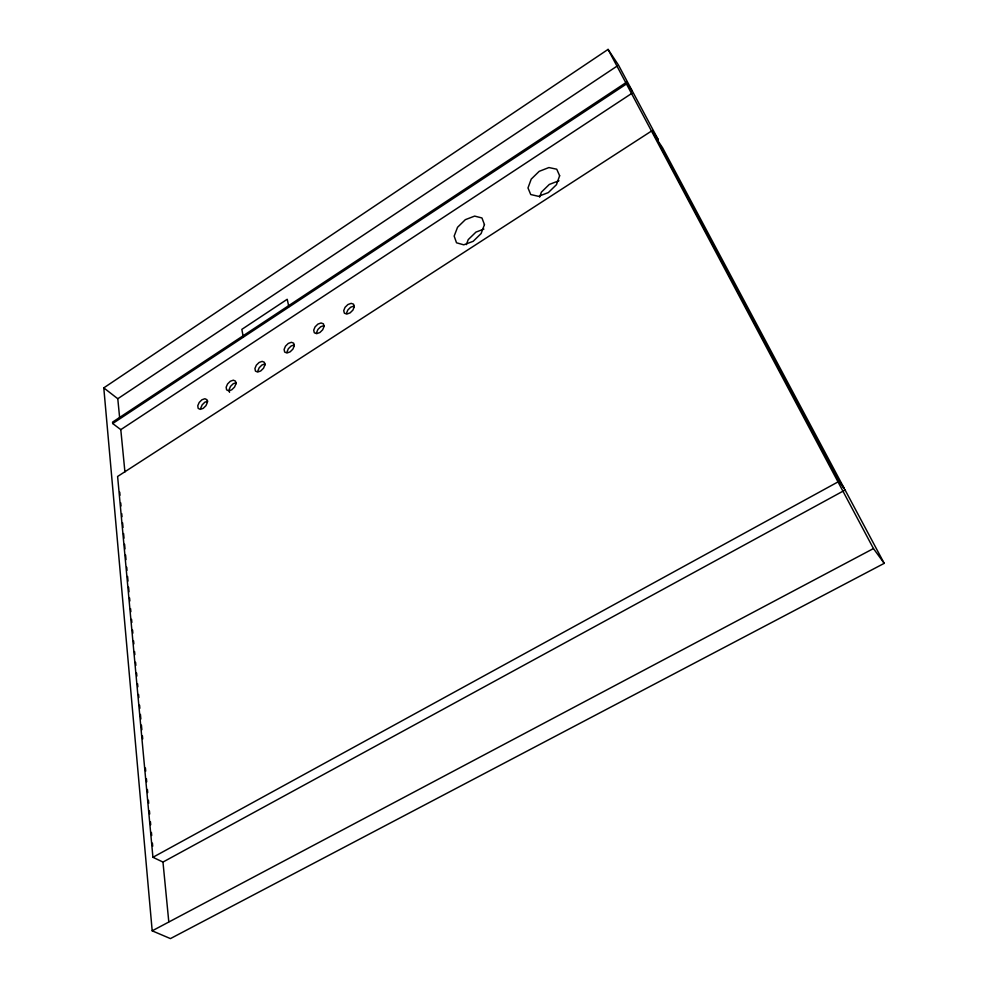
<?xml version="1.0" encoding="UTF-8"?>
<svg xmlns="http://www.w3.org/2000/svg" width="988" height="988" viewBox="0 0 988 988"><rect width="100%" height="100%" fill="white"/><g stroke="black" fill="none" stroke-linecap="round" stroke-linejoin="round"><path stroke-width="1.48" d="M539.584 197.155L541.399 192.129L549.291 184.447L558.949 180.73M466.336 244.641L468.226 239.627L475.957 232.094L483.898 229.105M346.455 313.332L347.801 310.034L350.629 307.256L353.889 306.07M316.493 332.82L317.852 329.523L320.668 326.781L323.854 325.62M286.952 352.037L288.323 348.752L291.114 346.022L294.251 344.898M257.819 370.994L259.214 367.709L261.968 365.004L265.043 363.905M200.737 408.13L202.169 404.845L204.874 402.19L207.838 401.153M845.111 490.023L162.971 862.067L152.93 857.288L117.609 476.475L652.191 130.601L838.948 481.391L845.111 490.023L884.211 563.345L170.43 938.6L152.189 930.832L103.789 387.876L608.077 49.4L618.513 65.146L632.444 91.279M119.659 417.912L117.782 398.732L617.228 65.998M652.191 130.601L658.23 139.641L633.11 92.526L626.466 82.288L112.558 422.123L112.694 423.519L120.795 429.644L124.92 471.943M112.694 423.519L627.133 83.535L626.466 82.288M120.795 429.644L631.826 93.366M152.93 857.288L838.948 481.391M152.189 930.832L873.454 548.562L884.211 563.345M236.243 382.665L233.23 383.727L230.488 386.407L229.08 389.692L229.525 392.322M103.789 387.876L117.782 398.732M838.306 479.958L843.962 487.862L662.553 147.718L656.995 139.444M608.077 49.4L873.454 548.562M288.842 306.638L287.212 299.278L241.85 329.362L243.221 336.785M162.971 862.067L168.787 921.767M119.721 492.16L120.005 495.223M120.721 502.88L121.005 505.955M121.722 513.612L122.006 516.675M122.574 522.813L123.006 527.407M123.574 533.545L124.006 538.139M124.574 544.264L124.994 548.871M125.575 554.997L125.995 559.591M126.711 567.26L126.995 570.323M127.576 576.461L127.995 581.055M128.576 587.181L128.996 591.787M129.564 597.913L129.86 600.976M130.564 608.645L130.861 611.708M131.565 619.377L131.849 622.44M132.565 630.097L132.849 633.16M133.565 640.829L133.849 643.892M134.566 651.561L134.85 654.624M135.566 662.293L135.85 665.356M136.566 673.013L136.85 676.076M137.567 683.745L137.851 686.808M138.567 694.478L138.851 697.54M139.567 705.197L139.851 708.273M140.42 714.398L140.852 718.992M141.42 725.13L141.852 729.724M142.42 735.862L142.704 738.925M145.421 768.047L145.705 771.109M146.422 778.779L146.706 781.841M147.422 789.498L147.706 792.574M148.422 800.231L148.706 803.293M149.423 810.963L149.707 814.026M150.411 821.695L150.707 824.758M151.411 832.415L151.707 835.49M152.411 843.147L152.695 846.21M559.64 175.741L556.442 184.694L548.34 192.586L538.497 196.328L530.741 194.537L527.987 187.955L531.223 179.112L539.189 171.344L548.908 167.552L556.738 169.207L559.64 175.741M484.453 224.634L481.107 233.563L473.178 241.307L463.767 244.826L456.518 242.801L454.159 236.095L457.543 227.277L465.336 219.669L474.648 216.1L481.959 217.965L484.453 224.634M354.272 306.762L352.926 310.084L350.073 312.887L346.8 314.073L344.38 313.208L343.713 310.627L345.059 307.317L347.899 304.551L351.16 303.353L353.593 304.193L354.272 306.762M324.064 326.423L322.706 329.745L319.877 332.511L316.666 333.672L314.308 332.771L313.702 330.177L315.073 326.88L317.889 324.126L321.075 322.965L323.447 323.842L324.064 326.423M294.288 345.812L292.905 349.122L290.102 351.864L286.952 353L284.668 352.074L284.112 349.456L285.495 346.171L288.286 343.429L291.423 342.305L293.72 343.207L294.288 345.812M264.92 364.918L263.524 368.228L260.733 370.957L257.646 372.056L255.435 371.093L254.941 368.475L256.337 365.177L259.103 362.473L262.178 361.373L264.401 362.3L264.92 364.918M235.959 383.776L234.539 387.074L231.785 389.778L228.747 390.84L226.598 389.865L226.153 387.222L227.573 383.937L230.315 381.245L233.341 380.182L235.502 381.133L235.959 383.776M207.394 402.363L205.961 405.66L203.232 408.34L200.255 409.378L198.168 408.365L197.773 405.722L199.218 402.437L201.935 399.769L204.899 398.732L206.986 399.72L207.394 402.363"/></g></svg>
